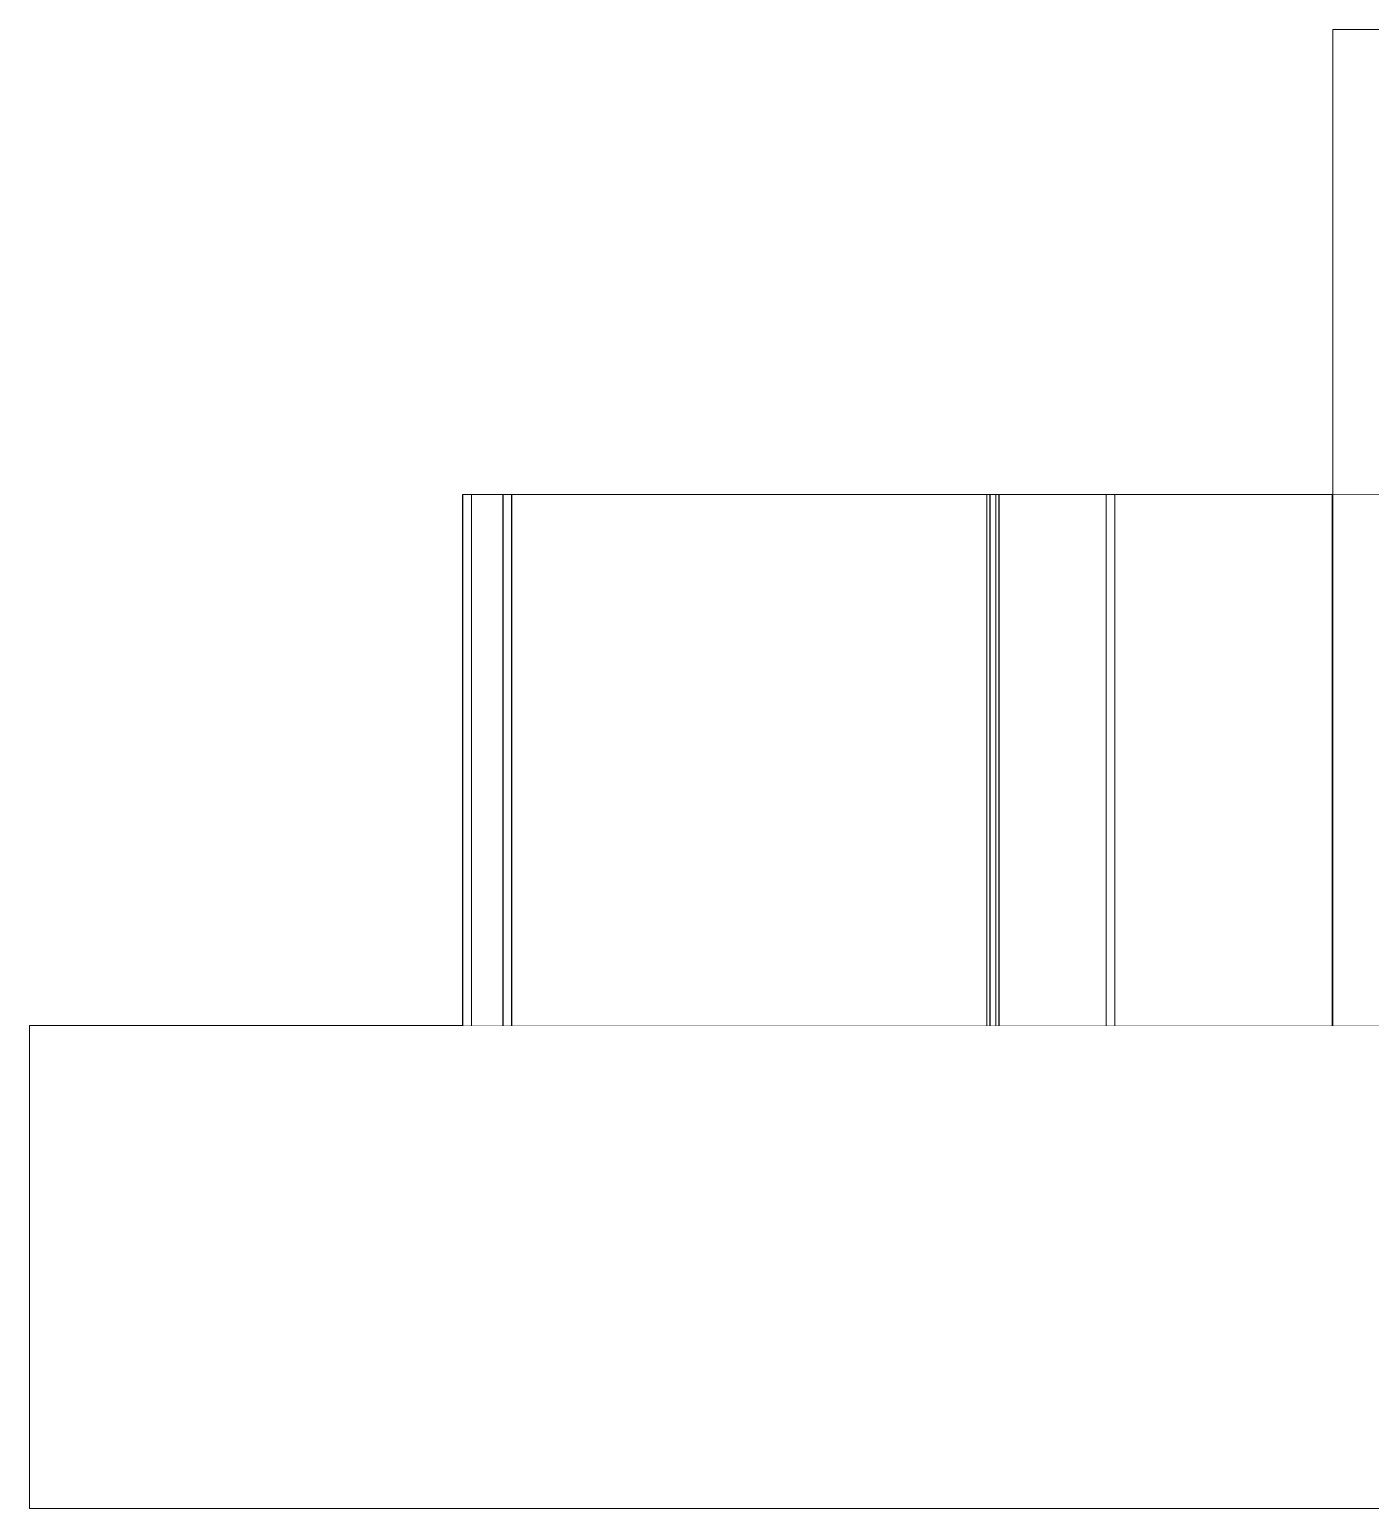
# Model space of a CAD drawing. Header units: millimetres. Extents: x -2171 to 1563, y -1758 to -1505.
# Drawn here: x -178.37 to -176.148, y -1730.784 to -1728.334 of the extents above; entities that cross this region are included whole.
import ezdxf

# ---------------------------------------------------------------- set-up
doc = ezdxf.new("R2010")
doc.units = ezdxf.units.MM
doc.linetypes.add('Wipeout_Contour', pattern=[1000, 0, -1000])
doc.layers.add('Interior - Stair & Railing', color=7, linetype='Continuous')
doc.layers.add('Structural - Bearing', color=7, linetype='Continuous')
for name, color, linetype, lineweight, true_color in [('Interior - Stair & Railing_Pen_No__102', 254, 'Continuous', 13, 0xcccccc), ('Interior - Stair & Railing_Pen_No__11', 49, 'Continuous', 13, 0x464646), ('Structural - Bearing_Pen_No__87', 251, 'Continuous', 9, 0x6a6a6a)]:
    doc.layers.add(name, color=color, linetype=linetype, lineweight=lineweight, true_color=true_color)

# ---------------------------------------------------------------- blocks, each defined once
blk = doc.blocks.new('Section Element_240_1')
at = {"color": 254, "linetype": 'Wipeout_Contour', "lineweight": 0, "ltscale": 139188.133758}
blk.add_wipeout([(-25084.4, 23720), (-25074.4, 23720), (-25074.4, 24520), (-25084.4, 24520)], dxfattribs=at).dxf.layer = 'Structural - Bearing'
at = {"color": 254, "linetype": 'Wipeout_Contour', "lineweight": 0, "ltscale": 139144.668015}
blk.add_wipeout([(-25074.4, 24520), (-25074.4, 23720), (-25054.3, 23720), (-25054.3, 24520)], dxfattribs=at).dxf.layer = 'Structural - Bearing'
at = {"layer": 'Structural - Bearing_Pen_No__87', "color": 251, "linetype": 'Continuous', "lineweight": 9, "true_color": 0x6a6a6a}
for p, q in [((-25084.4, 23720), (-25084.4, 24520)), ((-25084.4, 24520), (-25074.4, 24520)), ((-25084.4, 23720), (-25074.4, 23720))]:
    blk.add_line(p, q, dxfattribs=at)
at = {"color": 254, "linetype": 'Wipeout_Contour', "lineweight": 0, "ltscale": 139072.47798}
blk.add_wipeout([(-25054.3, 24520), (-25054.3, 23720), (-25024.2, 23720), (-25024.2, 24520)], dxfattribs=at).dxf.layer = 'Structural - Bearing'
at = {"layer": 'Structural - Bearing_Pen_No__87', "color": 251, "linetype": 'Continuous', "lineweight": 9, "true_color": 0x6a6a6a}
for p, q in [((-25074.4, 24520), (-25054.3, 24520)), ((-25074.4, 23720), (-25054.3, 23720))]:
    blk.add_line(p, q, dxfattribs=at)
at = {"color": 254, "linetype": 'Wipeout_Contour', "lineweight": 0, "ltscale": 138971.639044}
blk.add_wipeout([(-25024.2, 23720), (-24984.2, 23720), (-24984.2, 24520), (-25024.2, 24520)], dxfattribs=at).dxf.layer = 'Structural - Bearing'
at = {"layer": 'Structural - Bearing_Pen_No__87', "color": 251, "linetype": 'Continuous', "lineweight": 9, "true_color": 0x6a6a6a}
for p, q in [((-25054.3, 24520), (-25024.2, 24520)), ((-25024.2, 24520), (-24984.2, 24520)), ((-25054.3, 23720), (-25024.2, 23720)), ((-25024.2, 23720), (-24984.2, 23720))]:
    blk.add_line(p, q, dxfattribs=at)
blk = doc.blocks.new('Section Element_241_1')
at = {"color": 254, "linetype": 'Wipeout_Contour', "lineweight": 0, "ltscale": 137489.656272}
blk.add_wipeout([(-23984.5, 24520), (-24984.2, 24520), (-24984.2, 23720), (-23984.5, 23720)], dxfattribs=at).dxf.layer = 'Structural - Bearing'
at = {"layer": 'Structural - Bearing_Pen_No__87', "color": 251, "linetype": 'Continuous', "lineweight": 9, "true_color": 0x6a6a6a}
for p, q in [((-23984.5, 24520), (-24984.2, 24520)), ((-23984.5, 23720), (-24984.2, 23720))]:
    blk.add_line(p, q, dxfattribs=at)
blk = doc.blocks.new('Section Element_242_1')
at = {"color": 254, "linetype": 'Wipeout_Contour', "lineweight": 0, "ltscale": 136029.276735}
blk.add_wipeout([(-23984.5, 23720), (-23959, 23720), (-23959, 24520), (-23984.5, 24520)], dxfattribs=at).dxf.layer = 'Structural - Bearing'
at = {"color": 254, "linetype": 'Wipeout_Contour', "lineweight": 0, "ltscale": 135908.073709}
blk.add_wipeout([(-23959, 23720), (-23898.5, 23720), (-23898.5, 24520), (-23959, 24520)], dxfattribs=at).dxf.layer = 'Structural - Bearing'
at = {"layer": 'Structural - Bearing_Pen_No__87', "color": 251, "linetype": 'Continuous', "lineweight": 9, "true_color": 0x6a6a6a}
for p, q in [((-23984.5, 24520), (-23959, 24520)), ((-23984.5, 23720), (-23959, 23720))]:
    blk.add_line(p, q, dxfattribs=at)
at = {"color": 254, "linetype": 'Wipeout_Contour', "lineweight": 0, "ltscale": 135724.679945}
blk.add_wipeout([(-23898.5, 23720), (-23828.7, 23720), (-23828.7, 24520), (-23898.5, 24520)], dxfattribs=at).dxf.layer = 'Structural - Bearing'
at = {"layer": 'Structural - Bearing_Pen_No__87', "color": 251, "linetype": 'Continuous', "lineweight": 9, "true_color": 0x6a6a6a}
for p, q in [((-23959, 24520), (-23898.5, 24520)), ((-23959, 23720), (-23898.5, 23720))]:
    blk.add_line(p, q, dxfattribs=at)
at = {"color": 254, "linetype": 'Wipeout_Contour', "lineweight": 0, "ltscale": 135515.837156}
blk.add_wipeout([(-23828.7, 23720), (-23749.9, 23720), (-23749.9, 24520), (-23828.7, 24520)], dxfattribs=at).dxf.layer = 'Structural - Bearing'
at = {"layer": 'Structural - Bearing_Pen_No__87', "color": 251, "linetype": 'Continuous', "lineweight": 9, "true_color": 0x6a6a6a}
for p, q in [((-23898.5, 24520), (-23828.7, 24520)), ((-23898.5, 23720), (-23828.7, 23720))]:
    blk.add_line(p, q, dxfattribs=at)
at = {"color": 254, "linetype": 'Wipeout_Contour', "lineweight": 0, "ltscale": 135282.400254}
blk.add_wipeout([(-23749.9, 24520), (-23749.9, 23720), (-23662.3, 23720), (-23662.3, 24520)], dxfattribs=at).dxf.layer = 'Structural - Bearing'
at = {"layer": 'Structural - Bearing_Pen_No__87', "color": 251, "linetype": 'Continuous', "lineweight": 9, "true_color": 0x6a6a6a}
for p, q in [((-23828.7, 24520), (-23749.9, 24520)), ((-23828.7, 23720), (-23749.9, 23720))]:
    blk.add_line(p, q, dxfattribs=at)
at = {"color": 254, "linetype": 'Wipeout_Contour', "lineweight": 0, "ltscale": 135025.321989}
blk.add_wipeout([(-23662.3, 24520), (-23662.3, 23720), (-23566.3, 23720), (-23566.3, 24520)], dxfattribs=at).dxf.layer = 'Structural - Bearing'
at = {"layer": 'Structural - Bearing_Pen_No__87', "color": 251, "linetype": 'Continuous', "lineweight": 9, "true_color": 0x6a6a6a}
for p, q in [((-23749.9, 24520), (-23662.3, 24520)), ((-23749.9, 23720), (-23662.3, 23720))]:
    blk.add_line(p, q, dxfattribs=at)
at = {"color": 254, "linetype": 'Wipeout_Contour', "lineweight": 0, "ltscale": 134745.648167}
blk.add_wipeout([(-23566.3, 23720), (-23462.2, 23720), (-23462.2, 24520), (-23566.3, 24520)], dxfattribs=at).dxf.layer = 'Structural - Bearing'
at = {"layer": 'Structural - Bearing_Pen_No__87', "color": 251, "linetype": 'Continuous', "lineweight": 9, "true_color": 0x6a6a6a}
for p, q in [((-23662.3, 24520), (-23566.3, 24520)), ((-23662.3, 23720), (-23566.3, 23720))]:
    blk.add_line(p, q, dxfattribs=at)
at = {"color": 254, "linetype": 'Wipeout_Contour', "lineweight": 0, "ltscale": 134444.512143}
blk.add_wipeout([(-23462.2, 23720), (-23350.4, 23720), (-23350.4, 24520), (-23462.2, 24520)], dxfattribs=at).dxf.layer = 'Structural - Bearing'
at = {"layer": 'Structural - Bearing_Pen_No__87', "color": 251, "linetype": 'Continuous', "lineweight": 9, "true_color": 0x6a6a6a}
for p, q in [((-23566.3, 24520), (-23462.2, 24520)), ((-23566.3, 23720), (-23462.2, 23720))]:
    blk.add_line(p, q, dxfattribs=at)
at = {"color": 254, "linetype": 'Wipeout_Contour', "lineweight": 0, "ltscale": 134123.129147}
blk.add_wipeout([(-23350.4, 23720), (-23231.2, 23720), (-23231.2, 24520), (-23350.4, 24520)], dxfattribs=at).dxf.layer = 'Structural - Bearing'
at = {"layer": 'Structural - Bearing_Pen_No__87', "color": 251, "linetype": 'Continuous', "lineweight": 9, "true_color": 0x6a6a6a}
for p, q in [((-23462.2, 24520), (-23350.4, 24520)), ((-23462.2, 23720), (-23350.4, 23720))]:
    blk.add_line(p, q, dxfattribs=at)
at = {"color": 254, "linetype": 'Wipeout_Contour', "lineweight": 0, "ltscale": 133782.790184}
blk.add_wipeout([(-23231.2, 24520), (-23231.2, 23720), (-23105, 23720), (-23105, 24520)], dxfattribs=at).dxf.layer = 'Structural - Bearing'
at = {"layer": 'Structural - Bearing_Pen_No__87', "color": 251, "linetype": 'Continuous', "lineweight": 9, "true_color": 0x6a6a6a}
for p, q in [((-23350.4, 24520), (-23231.2, 24520)), ((-23350.4, 23720), (-23231.2, 23720))]:
    blk.add_line(p, q, dxfattribs=at)
at = {"color": 254, "linetype": 'Wipeout_Contour', "lineweight": 0, "ltscale": 133424.85526}
blk.add_wipeout([(-23105, 23720), (-22972.4, 23720), (-22972.4, 24520), (-23105, 24520)], dxfattribs=at).dxf.layer = 'Structural - Bearing'
at = {"layer": 'Structural - Bearing_Pen_No__87', "color": 251, "linetype": 'Continuous', "lineweight": 9, "true_color": 0x6a6a6a}
for p, q in [((-23231.2, 24520), (-23105, 24520)), ((-23231.2, 23720), (-23105, 23720))]:
    blk.add_line(p, q, dxfattribs=at)
at = {"color": 254, "linetype": 'Wipeout_Contour', "lineweight": 0, "ltscale": 133050.74676}
blk.add_wipeout([(-22972.4, 23720), (-22833.8, 23720), (-22833.8, 24520), (-22972.4, 24520)], dxfattribs=at).dxf.layer = 'Structural - Bearing'
at = {"layer": 'Structural - Bearing_Pen_No__87', "color": 251, "linetype": 'Continuous', "lineweight": 9, "true_color": 0x6a6a6a}
for p, q in [((-23105, 24520), (-22972.4, 24520)), ((-22972.4, 24520), (-22833.8, 24520)), ((-23105, 23720), (-22972.4, 23720)), ((-22972.4, 23720), (-22833.8, 23720))]:
    blk.add_line(p, q, dxfattribs=at)
blk = doc.blocks.new('Section Element_245_1')
at = {"color": 254, "linetype": 'Wipeout_Contour', "lineweight": 0, "ltscale": 131234.676817}
blk.add_wipeout([(-21324.1, 24520), (-21258.8, 24520), (-21258.8, 25400), (-21324.1, 25400)], dxfattribs=at).dxf.layer = 'Interior - Stair & Railing'
at = {"color": 254, "linetype": 'Wipeout_Contour', "lineweight": 0, "ltscale": 164004.163409}
blk.add_wipeout([(-21454.5, 25400), (-21454.5, 24520), (-21354.3, 24520), (-21324.1, 24520), (-21324.1, 25400)], dxfattribs=at).dxf.layer = 'Interior - Stair & Railing'
at = {"layer": 'Interior - Stair & Railing_Pen_No__11', "color": 49, "linetype": 'Continuous', "lineweight": 13, "true_color": 0x464646}
blk.add_line((-21324.1, 25400), (-21258.8, 25400), dxfattribs=at)
at = {"color": 254, "linetype": 'Wipeout_Contour', "lineweight": 0, "ltscale": 131828.26142}
blk.add_wipeout([(-21584.2, 25400), (-21584.2, 24520), (-21454.5, 24520), (-21454.5, 25400)], dxfattribs=at).dxf.layer = 'Interior - Stair & Railing'
at = {"layer": 'Interior - Stair & Railing_Pen_No__11', "color": 49, "linetype": 'Continuous', "lineweight": 13, "true_color": 0x464646}
blk.add_line((-21454.5, 25400), (-21324.1, 25400), dxfattribs=at)
at = {"color": 254, "linetype": 'Wipeout_Contour', "lineweight": 0, "ltscale": 132165.971723}
blk.add_wipeout([(-21712.6, 25400), (-21712.6, 24520), (-21584.2, 24520), (-21584.2, 25400)], dxfattribs=at).dxf.layer = 'Interior - Stair & Railing'
at = {"layer": 'Interior - Stair & Railing_Pen_No__11', "color": 49, "linetype": 'Continuous', "lineweight": 13, "true_color": 0x464646}
blk.add_line((-21584.2, 25400), (-21454.5, 25400), dxfattribs=at)
at = {"color": 254, "linetype": 'Wipeout_Contour', "lineweight": 0, "ltscale": 165269.301762}
blk.add_wipeout([(-21839.4, 24520), (-21738, 24520), (-21712.6, 24520), (-21712.6, 25400), (-21839.4, 25400)], dxfattribs=at).dxf.layer = 'Interior - Stair & Railing'
at = {"layer": 'Interior - Stair & Railing_Pen_No__11', "color": 49, "linetype": 'Continuous', "lineweight": 13, "true_color": 0x464646}
blk.add_line((-21712.6, 25400), (-21584.2, 25400), dxfattribs=at)
at = {"color": 254, "linetype": 'Wipeout_Contour', "lineweight": 0, "ltscale": 132832.10652}
blk.add_wipeout([(-21964, 24520), (-21839.4, 24520), (-21839.4, 25400), (-21964, 25400)], dxfattribs=at).dxf.layer = 'Interior - Stair & Railing'
at = {"layer": 'Interior - Stair & Railing_Pen_No__11', "color": 49, "linetype": 'Continuous', "lineweight": 13, "true_color": 0x464646}
blk.add_line((-21839.4, 25400), (-21712.6, 25400), dxfattribs=at)
at = {"color": 254, "linetype": 'Wipeout_Contour', "lineweight": 0, "ltscale": 166145.670713}
blk.add_wipeout([(-22086, 25400), (-22086, 24520), (-22068.1, 24520), (-21964, 24520), (-21964, 25400)], dxfattribs=at).dxf.layer = 'Interior - Stair & Railing'
at = {"layer": 'Interior - Stair & Railing_Pen_No__11', "color": 49, "linetype": 'Continuous', "lineweight": 13, "true_color": 0x464646}
blk.add_line((-21964, 25400), (-21839.4, 25400), dxfattribs=at)
at = {"color": 254, "linetype": 'Wipeout_Contour', "lineweight": 0, "ltscale": 133477.22499}
blk.add_wipeout([(-22204.9, 24520), (-22086, 24520), (-22086, 25400), (-22204.9, 25400)], dxfattribs=at).dxf.layer = 'Interior - Stair & Railing'
at = {"layer": 'Interior - Stair & Railing_Pen_No__11', "color": 49, "linetype": 'Continuous', "lineweight": 13, "true_color": 0x464646}
blk.add_line((-22086, 25400), (-21964, 25400), dxfattribs=at)
at = {"color": 254, "linetype": 'Wipeout_Contour', "lineweight": 0, "ltscale": 166884.826369}
blk.add_wipeout([(-22320.3, 24520), (-22229.1, 24520), (-22204.9, 24520), (-22204.9, 25400), (-22320.3, 25400)], dxfattribs=at).dxf.layer = 'Interior - Stair & Railing'
at = {"layer": 'Interior - Stair & Railing_Pen_No__11', "color": 49, "linetype": 'Continuous', "lineweight": 13, "true_color": 0x464646}
blk.add_line((-22204.9, 25400), (-22086, 25400), dxfattribs=at)
at = {"color": 254, "linetype": 'Wipeout_Contour', "lineweight": 0, "ltscale": 167288.231413}
blk.add_wipeout([(-22431.8, 25400), (-22431.8, 24520), (-22379.5, 24520), (-22320.3, 24520), (-22320.3, 25400)], dxfattribs=at).dxf.layer = 'Interior - Stair & Railing'
at = {"layer": 'Interior - Stair & Railing_Pen_No__11', "color": 49, "linetype": 'Continuous', "lineweight": 13, "true_color": 0x464646}
blk.add_line((-22320.3, 25400), (-22204.9, 25400), dxfattribs=at)
at = {"color": 254, "linetype": 'Wipeout_Contour', "lineweight": 0, "ltscale": 134383.260672}
blk.add_wipeout([(-22538.8, 24520), (-22431.8, 24520), (-22431.8, 25400), (-22538.8, 25400)], dxfattribs=at).dxf.layer = 'Interior - Stair & Railing'
at = {"layer": 'Interior - Stair & Railing_Pen_No__11', "color": 49, "linetype": 'Continuous', "lineweight": 13, "true_color": 0x464646}
blk.add_line((-22431.8, 25400), (-22320.3, 25400), dxfattribs=at)
at = {"color": 254, "linetype": 'Wipeout_Contour', "lineweight": 0, "ltscale": 167970.102378}
blk.add_wipeout([(-22641.2, 24520), (-22540.5, 24520), (-22538.8, 24520), (-22538.8, 25400), (-22641.2, 25400)], dxfattribs=at).dxf.layer = 'Interior - Stair & Railing'
at = {"layer": 'Interior - Stair & Railing_Pen_No__11', "color": 49, "linetype": 'Continuous', "lineweight": 13, "true_color": 0x464646}
blk.add_line((-22538.8, 25400), (-22431.8, 25400), dxfattribs=at)
at = {"color": 254, "linetype": 'Wipeout_Contour', "lineweight": 0, "ltscale": 168338.984339}
blk.add_wipeout([(-22738.3, 24520), (-22689.7, 24520), (-22641.2, 24520), (-22641.2, 25400), (-22738.3, 25400)], dxfattribs=at).dxf.layer = 'Interior - Stair & Railing'
at = {"layer": 'Interior - Stair & Railing_Pen_No__11', "color": 49, "linetype": 'Continuous', "lineweight": 13, "true_color": 0x464646}
blk.add_line((-22641.2, 25400), (-22538.8, 25400), dxfattribs=at)
at = {"color": 254, "linetype": 'Wipeout_Contour', "lineweight": 0, "ltscale": 135186.355396}
blk.add_wipeout([(-22830, 24520), (-22738.3, 24520), (-22738.3, 25400), (-22830, 25400)], dxfattribs=at).dxf.layer = 'Interior - Stair & Railing'
at = {"layer": 'Interior - Stair & Railing_Pen_No__11', "color": 49, "linetype": 'Continuous', "lineweight": 13, "true_color": 0x464646}
blk.add_line((-22738.3, 25400), (-22641.2, 25400), dxfattribs=at)
at = {"color": 254, "linetype": 'Wipeout_Contour', "lineweight": 0, "ltscale": 135425.947376}
blk.add_wipeout([(-22915.8, 24520), (-22830, 24520), (-22830, 25400), (-22915.8, 25400)], dxfattribs=at).dxf.layer = 'Interior - Stair & Railing'
at = {"layer": 'Interior - Stair & Railing_Pen_No__11', "color": 49, "linetype": 'Continuous', "lineweight": 13, "true_color": 0x464646}
blk.add_line((-22830, 25400), (-22738.3, 25400), dxfattribs=at)
at = {"color": 254, "linetype": 'Wipeout_Contour', "lineweight": 0, "ltscale": 169243.138117}
blk.add_wipeout([(-22915.8, 25400), (-22995.5, 25400), (-22995.5, 24520), (-22963.3, 24520), (-22915.8, 24520)], dxfattribs=at).dxf.layer = 'Interior - Stair & Railing'
at = {"layer": 'Interior - Stair & Railing_Pen_No__11', "color": 49, "linetype": 'Continuous', "lineweight": 13, "true_color": 0x464646}
blk.add_line((-22915.8, 25400), (-22830, 25400), dxfattribs=at)
at = {"color": 254, "linetype": 'Wipeout_Contour', "lineweight": 0, "ltscale": 135856.932271}
blk.add_wipeout([(-23068.7, 24520), (-22995.5, 24520), (-22995.5, 25400), (-23068.7, 25400)], dxfattribs=at).dxf.layer = 'Interior - Stair & Railing'
at = {"layer": 'Interior - Stair & Railing_Pen_No__11', "color": 49, "linetype": 'Continuous', "lineweight": 13, "true_color": 0x464646}
blk.add_line((-22995.5, 25400), (-22915.8, 25400), dxfattribs=at)
at = {"color": 254, "linetype": 'Wipeout_Contour', "lineweight": 0, "ltscale": 136046.525997}
blk.add_wipeout([(-23135.2, 25400), (-23135.2, 24520), (-23068.7, 24520), (-23068.7, 25400)], dxfattribs=at).dxf.layer = 'Interior - Stair & Railing'
at = {"layer": 'Interior - Stair & Railing_Pen_No__11', "color": 49, "linetype": 'Continuous', "lineweight": 13, "true_color": 0x464646}
blk.add_line((-23068.7, 25400), (-22995.5, 25400), dxfattribs=at)
at = {"color": 254, "linetype": 'Wipeout_Contour', "lineweight": 0, "ltscale": 169934.138375}
blk.add_wipeout([(-23135.2, 25400), (-23194.7, 25400), (-23194.7, 24520), (-23142.4, 24520), (-23135.2, 24520)], dxfattribs=at).dxf.layer = 'Interior - Stair & Railing'
at = {"layer": 'Interior - Stair & Railing_Pen_No__11', "color": 49, "linetype": 'Continuous', "lineweight": 13, "true_color": 0x464646}
blk.add_line((-23135.2, 25400), (-23068.7, 25400), dxfattribs=at)
at = {"color": 254, "linetype": 'Wipeout_Contour', "lineweight": 0, "ltscale": 170138.292066}
blk.add_wipeout([(-23246.9, 25400), (-23246.9, 24520), (-23218.4, 24520), (-23194.7, 24520), (-23194.7, 25400)], dxfattribs=at).dxf.layer = 'Interior - Stair & Railing'
at = {"layer": 'Interior - Stair & Railing_Pen_No__11', "color": 49, "linetype": 'Continuous', "lineweight": 13, "true_color": 0x464646}
blk.add_line((-23194.7, 25400), (-23135.2, 25400), dxfattribs=at)
at = {"color": 254, "linetype": 'Wipeout_Contour', "lineweight": 0, "ltscale": 136502.398632}
blk.add_wipeout([(-23291.8, 25400), (-23291.8, 24520), (-23246.9, 24520), (-23246.9, 25400)], dxfattribs=at).dxf.layer = 'Interior - Stair & Railing'
at = {"layer": 'Interior - Stair & Railing_Pen_No__11', "color": 49, "linetype": 'Continuous', "lineweight": 13, "true_color": 0x464646}
blk.add_line((-23246.9, 25400), (-23194.7, 25400), dxfattribs=at)
at = {"color": 254, "linetype": 'Wipeout_Contour', "lineweight": 0, "ltscale": 136575.297564}
blk.add_wipeout([(-23300.4, 25400), (-23300.4, 24520), (-23291.8, 24520), (-23291.8, 25400)], dxfattribs=at).dxf.layer = 'Interior - Stair & Railing'
at = {"layer": 'Interior - Stair & Railing_Pen_No__11', "color": 49, "linetype": 'Continuous', "lineweight": 13, "true_color": 0x464646}
for p, q in [((-23300.4, 24520), (-23300.4, 25400)), ((-23300.4, 25400), (-23291.8, 25400)), ((-23291.8, 25400), (-23246.9, 25400)), ((-23286.1, 24520), (-23286.1, 25400))]:
    blk.add_line(p, q, dxfattribs=at)
blk = doc.blocks.new('Section Element_246_1')
at = {"layer": 'Interior - Stair & Railing_Pen_No__11', "color": 49, "linetype": 'Continuous', "lineweight": 13, "true_color": 0x464646}
blk.add_line((-23286.1, 25400), (-23286.1, 24520), dxfattribs=at)
at = {"color": 254, "linetype": 'Wipeout_Contour', "lineweight": 0, "ltscale": 137966.466709}
blk.add_wipeout([(-23300.4, 25400), (-24299.9, 25400), (-24299.9, 24520), (-23300.4, 24520)], dxfattribs=at).dxf.layer = 'Interior - Stair & Railing'
at = {"layer": 'Interior - Stair & Railing_Pen_No__11', "color": 49, "linetype": 'Continuous', "lineweight": 13, "true_color": 0x464646}
for p, q in [((-24299.9, 25400), (-23300.4, 25400)), ((-24299.9, 24520), (-24299.9, 25400)), ((-24285.6, 24520), (-24285.6, 25400)), ((-23300.4, 25400), (-23300.4, 24520)), ((-23300.4, 25400), (-23300.4, 25400))]:
    blk.add_line(p, q, dxfattribs=at)
blk = doc.blocks.new('Section Element_247_1')
at = {"layer": 'Interior - Stair & Railing_Pen_No__11', "color": 49, "linetype": 'Continuous', "lineweight": 13, "true_color": 0x464646}
for p, q in [((-24285.9, 25400), (-24285.9, 24520)), ((-22926, 24520), (-22926, 25400)), ((-22926, 24520), (-22926, 25400))]:
    blk.add_line(p, q, dxfattribs=at)
at = {"color": 254, "linetype": 'Wipeout_Contour', "lineweight": 0, "ltscale": 139346.288172}
blk.add_wipeout([(-24299.9, 25400), (-24300.2, 25400), (-24300.2, 24520), (-24299.9, 24520)], dxfattribs=at).dxf.layer = 'Interior - Stair & Railing'
at = {"color": 254, "linetype": 'Wipeout_Contour', "lineweight": 0, "ltscale": 139369.377608}
blk.add_wipeout([(-24316.4, 24520), (-24300.2, 24520), (-24300.2, 25400), (-24316.4, 25400)], dxfattribs=at).dxf.layer = 'Interior - Stair & Railing'
at = {"layer": 'Interior - Stair & Railing_Pen_No__11', "color": 49, "linetype": 'Continuous', "lineweight": 13, "true_color": 0x464646}
for p, q in [((-24300.2, 25400), (-24300.2, 24520)), ((-24299.9, 25400), (-24300.2, 25400))]:
    blk.add_line(p, q, dxfattribs=at)
at = {"color": 254, "linetype": 'Wipeout_Contour', "lineweight": 0, "ltscale": 139426.54166}
blk.add_wipeout([(-24341.1, 24520), (-24316.4, 24520), (-24316.4, 25400), (-24341.1, 25400)], dxfattribs=at).dxf.layer = 'Interior - Stair & Railing'
at = {"layer": 'Interior - Stair & Railing_Pen_No__11', "color": 49, "linetype": 'Continuous', "lineweight": 13, "true_color": 0x464646}
blk.add_line((-24316.4, 25400), (-24300.2, 25400), dxfattribs=at)
at = {"color": 254, "linetype": 'Wipeout_Contour', "lineweight": 0, "ltscale": 139484.485258}
blk.add_wipeout([(-24357.9, 24520), (-24341.1, 24520), (-24341.1, 25400), (-24357.9, 25400)], dxfattribs=at).dxf.layer = 'Interior - Stair & Railing'
at = {"layer": 'Interior - Stair & Railing_Pen_No__11', "color": 49, "linetype": 'Continuous', "lineweight": 13, "true_color": 0x464646}
blk.add_line((-24341.1, 25400), (-24316.4, 25400), dxfattribs=at)
at = {"color": 254, "linetype": 'Wipeout_Contour', "lineweight": 0, "ltscale": 139520.194319}
blk.add_wipeout([(-24366.7, 25400), (-24366.7, 24520), (-24357.9, 24520), (-24357.9, 25400)], dxfattribs=at).dxf.layer = 'Interior - Stair & Railing'
at = {"layer": 'Interior - Stair & Railing_Pen_No__11', "color": 49, "linetype": 'Continuous', "lineweight": 13, "true_color": 0x464646}
blk.add_line((-24352.4, 24520), (-24352.4, 25400), dxfattribs=at)
at = {"color": 254, "linetype": 'Wipeout_Contour', "lineweight": 0, "ltscale": 139533.451171}
blk.add_wipeout([(-24367.4, 24520), (-24366.7, 24520), (-24366.7, 25400), (-24367.4, 25400)], dxfattribs=at).dxf.layer = 'Interior - Stair & Railing'
at = {"layer": 'Interior - Stair & Railing_Pen_No__11', "color": 49, "linetype": 'Continuous', "lineweight": 13, "true_color": 0x464646}
for p, q in [((-24367.4, 25400), (-24366.7, 25400)), ((-24367.4, 24520), (-24367.4, 25400)), ((-24366.7, 25400), (-24357.9, 25400)), ((-24357.9, 25400), (-24341.1, 25400))]:
    blk.add_line(p, q, dxfattribs=at)
blk = doc.blocks.new('Section Element_248_1')
at = {"layer": 'Interior - Stair & Railing_Pen_No__102', "color": 254, "linetype": 'Continuous', "lineweight": 13, "true_color": 0xcccccc}
for p, q in [((-23498.5, 24520), (-23498.5, 25400)), ((-23493.4, 24520), (-23493.4, 25400)), ((-23483.5, 24520), (-23483.5, 25400)), ((-23478.5, 24520), (-23478.5, 25400))]:
    blk.add_line(p, q, dxfattribs=at)
blk = doc.blocks.new('Section Element_249_1')
at = {"layer": 'Interior - Stair & Railing_Pen_No__102', "color": 254, "linetype": 'Continuous', "lineweight": 13, "true_color": 0xcccccc}
for p, q in [((-23492.9, 24520), (-23492.9, 25400)), ((-23478, 24520), (-23478, 25400))]:
    blk.add_line(p, q, dxfattribs=at)
blk = doc.blocks.new('Section Element_399_1')
at = {"color": 254, "linetype": 'Wipeout_Contour', "lineweight": 0, "ltscale": 131730.956648}
blk.add_wipeout([(-17851.1, 26170), (-22925, 26170), (-22925, 25400), (-17851.1, 25400)], dxfattribs=at).dxf.layer = 'Structural - Bearing'
at = {"layer": 'Structural - Bearing_Pen_No__87', "color": 251, "linetype": 'Continuous', "lineweight": 9, "true_color": 0x6a6a6a}
for q in [(-17851.1, 26170), (-22925, 24520)]:
    blk.add_line((-22925, 26170), q, dxfattribs=at)

msp = doc.modelspace()

# ---------------------------------------------------------------- block references
at = {"layer": 'Structural - Bearing', "lineweight": 0, "xscale": 0.001, "yscale": 0.001, "zscale": 0.001}
msp.add_blockref('Section Element_240_1', (-153.2853, -1754.5041), dxfattribs=at)

# ---------------------------------------------------------------- next in the draw order: block references
msp.add_blockref('Section Element_241_1', (-153.2853, -1754.5041), dxfattribs=at)

# ---------------------------------------------------------------- next in the draw order: block references
msp.add_blockref('Section Element_242_1', (-153.2853, -1754.5041), dxfattribs=at)

# ---------------------------------------------------------------- next in the draw order: block references
at = {"layer": 'Interior - Stair & Railing', "lineweight": 0, "xscale": 0.001, "yscale": 0.001, "zscale": 0.001}
msp.add_blockref('Section Element_245_1', (-153.2853, -1754.5041), dxfattribs=at)

# ---------------------------------------------------------------- next in the draw order: block references
msp.add_blockref('Section Element_246_1', (-153.2853, -1754.5041), dxfattribs=at)

# ---------------------------------------------------------------- next in the draw order: block references
msp.add_blockref('Section Element_247_1', (-153.2853, -1754.5041), dxfattribs=at)

# ---------------------------------------------------------------- next in the draw order: block references
for name in ['Section Element_248_1', 'Section Element_249_1']:
    msp.add_blockref(name, (-153.2853, -1754.5041), dxfattribs=at)
at = {"layer": 'Structural - Bearing', "lineweight": 0, "xscale": 0.001, "yscale": 0.001, "zscale": 0.001}
msp.add_blockref('Section Element_399_1', (-153.2853, -1754.5041), dxfattribs=at)

doc.saveas('drawing.dxf')
